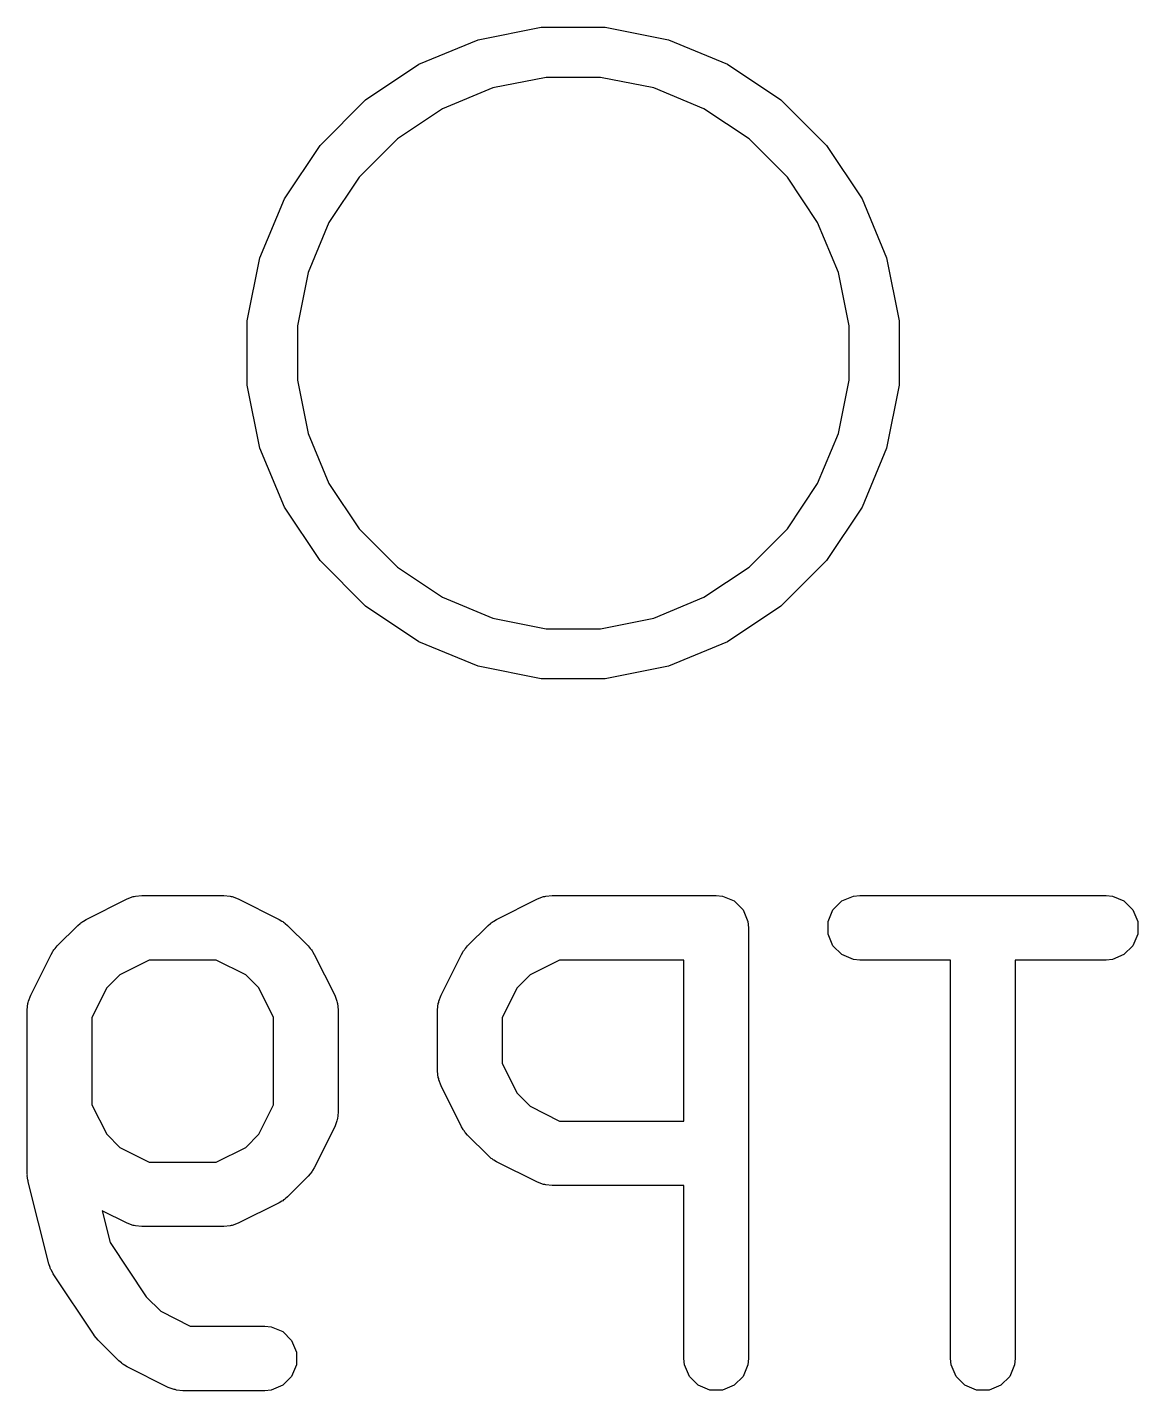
# Model space of a CAD drawing. Header units: inches. Extents: x 4.73 to 7.1, y -3.87 to -2.68.
# Drawn here: x 6.0901 to 6.1916, y -3.4249 to -3.3002 of the extents above; entities that cross this region are included whole.
import ezdxf

# ---------------------------------------------------------------- set-up
doc = ezdxf.new("R2010")
doc.units = ezdxf.units.IN
doc.header["$MEASUREMENT"] = 0
doc.layers.add('BLACK', color=250, linetype='CONTINUOUS')

msp = doc.modelspace()

# ---------------------------------------------------------------- linework, layer by layer
at = {"layer": 'BLACK', "linetype": 'CONTINUOUS'}
for p, q in [((6.13131, -3.30137), (6.13707, -3.30022)), ((6.13707, -3.30022), (6.14293, -3.30022)), ((6.14293, -3.30022), (6.14869, -3.30137)), ((6.1259, -3.30361), (6.13131, -3.30137)), ((6.14869, -3.30137), (6.1541, -3.30361)), ((6.12102, -3.30687), (6.1259, -3.30361)), ((6.1541, -3.30361), (6.15898, -3.30687)), ((6.13752, -3.3048), (6.13265, -3.30577)), ((6.14248, -3.3048), (6.13752, -3.3048)), ((6.14735, -3.30577), (6.14248, -3.3048)), ((6.13265, -3.30577), (6.12806, -3.30767)), ((6.15194, -3.30767), (6.14735, -3.30577)), ((6.11687, -3.31102), (6.12102, -3.30687)), ((6.12806, -3.30767), (6.12394, -3.31043)), ((6.15606, -3.31043), (6.15194, -3.30767)), ((6.15898, -3.30687), (6.16313, -3.31102)), ((6.11361, -3.3159), (6.11687, -3.31102)), ((6.12394, -3.31043), (6.12043, -3.31394)), ((6.15957, -3.31394), (6.15606, -3.31043)), ((6.16313, -3.31102), (6.16639, -3.3159)), ((6.12043, -3.31394), (6.11767, -3.31806)), ((6.16233, -3.31806), (6.15957, -3.31394)), ((6.11137, -3.32131), (6.11361, -3.3159)), ((6.16639, -3.3159), (6.16863, -3.32131)), ((6.11767, -3.31806), (6.11577, -3.32265)), ((6.16423, -3.32265), (6.16233, -3.31806)), ((6.11022, -3.32707), (6.11137, -3.32131)), ((6.16863, -3.32131), (6.16978, -3.32707)), ((6.11577, -3.32265), (6.1148, -3.32752)), ((6.1652, -3.32752), (6.16423, -3.32265)), ((6.11022, -3.32752), (6.11022, -3.32707)), ((6.11022, -3.33293), (6.11022, -3.32752)), ((6.1148, -3.32752), (6.1148, -3.33248)), ((6.1652, -3.33248), (6.1652, -3.32752)), ((6.16978, -3.32707), (6.16978, -3.33293)), ((6.1148, -3.33248), (6.11577, -3.33735)), ((6.16423, -3.33735), (6.1652, -3.33248)), ((6.11137, -3.33869), (6.11022, -3.33293)), ((6.16978, -3.33293), (6.16863, -3.33869)), ((6.11577, -3.33735), (6.11767, -3.34194)), ((6.16233, -3.34194), (6.16423, -3.33735)), ((6.11361, -3.3441), (6.11137, -3.33869)), ((6.16863, -3.33869), (6.16639, -3.3441)), ((6.11767, -3.34194), (6.12043, -3.34606)), ((6.15957, -3.34606), (6.16233, -3.34194)), ((6.11687, -3.34898), (6.11361, -3.3441)), ((6.16639, -3.3441), (6.16313, -3.34898)), ((6.12043, -3.34606), (6.12394, -3.34957)), ((6.15606, -3.34957), (6.15957, -3.34606)), ((6.12102, -3.35313), (6.11687, -3.34898)), ((6.12394, -3.34957), (6.12806, -3.35233)), ((6.15194, -3.35233), (6.15606, -3.34957)), ((6.16313, -3.34898), (6.15898, -3.35313)), ((6.12806, -3.35233), (6.13265, -3.35423)), ((6.14735, -3.35423), (6.15194, -3.35233)), ((6.1259, -3.35639), (6.12102, -3.35313)), ((6.15898, -3.35313), (6.1541, -3.35639)), ((6.13265, -3.35423), (6.13752, -3.3552)), ((6.13752, -3.3552), (6.14248, -3.3552)), ((6.14248, -3.3552), (6.14735, -3.35423)), ((6.13131, -3.35863), (6.1259, -3.35639)), ((6.1541, -3.35639), (6.14869, -3.35863)), ((6.13707, -3.35978), (6.13131, -3.35863)), ((6.14869, -3.35863), (6.14293, -3.35978)), ((6.14293, -3.35978), (6.13707, -3.35978)), ((6.0955, -3.38177), (6.09925, -3.3799)), ((6.09925, -3.3799), (6.09979, -3.37969)), ((6.09979, -3.37969), (6.09989, -3.37968)), ((6.09989, -3.37968), (6.09999, -3.37964)), ((6.09999, -3.37964), (6.10057, -3.37958)), ((6.10057, -3.37958), (6.10807, -3.37958)), ((6.10807, -3.37958), (6.10864, -3.37964)), ((6.10864, -3.37964), (6.10874, -3.37968)), ((6.10874, -3.37968), (6.10885, -3.37969)), ((6.10885, -3.37969), (6.10939, -3.3799)), ((6.10939, -3.3799), (6.11314, -3.38177)), ((6.13299, -3.38177), (6.13674, -3.3799)), ((6.13674, -3.3799), (6.13728, -3.37969)), ((6.13728, -3.37969), (6.13739, -3.37968)), ((6.13739, -3.37968), (6.13749, -3.37964)), ((6.13749, -3.37964), (6.13806, -3.37958)), ((6.13806, -3.37958), (6.15306, -3.37958)), ((6.15306, -3.37958), (6.15364, -3.37964)), ((6.15364, -3.37964), (6.1547, -3.38008)), ((6.1547, -3.38008), (6.15552, -3.3809)), ((6.16373, -3.3809), (6.16454, -3.38008)), ((6.16454, -3.38008), (6.16561, -3.37964)), ((6.16561, -3.37964), (6.16618, -3.37958)), ((6.16618, -3.37958), (6.18868, -3.37958)), ((6.18868, -3.37958), (6.18926, -3.37964)), ((6.18926, -3.37964), (6.19032, -3.38008)), ((6.19032, -3.38008), (6.19114, -3.3809)), ((6.15552, -3.3809), (6.15596, -3.38196)), ((6.16329, -3.38196), (6.16373, -3.3809)), ((6.19114, -3.3809), (6.19158, -3.38196)), ((6.09286, -3.3842), (6.09473, -3.38232)), ((6.09473, -3.38232), (6.09496, -3.38214)), ((6.09496, -3.38214), (6.09501, -3.38208)), ((6.09501, -3.38208), (6.0951, -3.38202)), ((6.0951, -3.38202), (6.09518, -3.38196)), ((6.09518, -3.38196), (6.09525, -3.38193)), ((6.09525, -3.38193), (6.0955, -3.38177)), ((6.11314, -3.38177), (6.11338, -3.38193)), ((6.11338, -3.38193), (6.11346, -3.38196)), ((6.11346, -3.38196), (6.11354, -3.38202)), ((6.11354, -3.38202), (6.11363, -3.38208)), ((6.11363, -3.38208), (6.11368, -3.38214)), ((6.11368, -3.38214), (6.1139, -3.38232)), ((6.1139, -3.38232), (6.11578, -3.3842)), ((6.13035, -3.3842), (6.13223, -3.38232)), ((6.13223, -3.38232), (6.13245, -3.38214)), ((6.13245, -3.38214), (6.1325, -3.38208)), ((6.1325, -3.38208), (6.13259, -3.38202)), ((6.13259, -3.38202), (6.13267, -3.38196)), ((6.13267, -3.38196), (6.13274, -3.38193)), ((6.13274, -3.38193), (6.13299, -3.38177)), ((6.15596, -3.38196), (6.15601, -3.38254)), ((6.15601, -3.38254), (6.15601, -3.42191)), ((6.16329, -3.38311), (6.16329, -3.38196)), ((6.19158, -3.38196), (6.19158, -3.38311)), ((6.16373, -3.38418), (6.16329, -3.38311)), ((6.19158, -3.38311), (6.19114, -3.38418)), ((6.09043, -3.38871), (6.0923, -3.38497)), ((6.0923, -3.38497), (6.09246, -3.38472)), ((6.09246, -3.38472), (6.09249, -3.38465)), ((6.09249, -3.38465), (6.09255, -3.38456)), ((6.09255, -3.38456), (6.09261, -3.38448)), ((6.09261, -3.38448), (6.09267, -3.38442)), ((6.09267, -3.38442), (6.09286, -3.3842)), ((6.11578, -3.3842), (6.11596, -3.38442)), ((6.11596, -3.38442), (6.11602, -3.38448)), ((6.11602, -3.38448), (6.11608, -3.38456)), ((6.11608, -3.38456), (6.11615, -3.38465)), ((6.11615, -3.38465), (6.11618, -3.38472)), ((6.11618, -3.38472), (6.11633, -3.38497)), ((6.11633, -3.38497), (6.11821, -3.38871)), ((6.12792, -3.38871), (6.1298, -3.38497)), ((6.1298, -3.38497), (6.12995, -3.38472)), ((6.12995, -3.38472), (6.12998, -3.38465)), ((6.12998, -3.38465), (6.13005, -3.38456)), ((6.13005, -3.38456), (6.13011, -3.38448)), ((6.13011, -3.38448), (6.13016, -3.38442)), ((6.13016, -3.38442), (6.13035, -3.3842)), ((6.16454, -3.38499), (6.16373, -3.38418)), ((6.16561, -3.38543), (6.16454, -3.38499)), ((6.19032, -3.38499), (6.18926, -3.38543)), ((6.19114, -3.38418), (6.19032, -3.38499)), ((6.10126, -3.38549), (6.09857, -3.38684)), ((6.10737, -3.38549), (6.10126, -3.38549)), ((6.11007, -3.38684), (6.10737, -3.38549)), ((6.13876, -3.38549), (6.13606, -3.38684)), ((6.15011, -3.38549), (6.13876, -3.38549)), ((6.15011, -3.40021), (6.15011, -3.38549)), ((6.16618, -3.38549), (6.16561, -3.38543)), ((6.17448, -3.38549), (6.16618, -3.38549)), ((6.17448, -3.42191), (6.17448, -3.38549)), ((6.18868, -3.38549), (6.18039, -3.38549)), ((6.18039, -3.38549), (6.18039, -3.42191)), ((6.18926, -3.38543), (6.18868, -3.38549)), ((6.09857, -3.38684), (6.09737, -3.38803)), ((6.11126, -3.38803), (6.11007, -3.38684)), ((6.13606, -3.38684), (6.13487, -3.38803)), ((6.09022, -3.38926), (6.09043, -3.38871)), ((6.09737, -3.38803), (6.09602, -3.39073)), ((6.11261, -3.39073), (6.11126, -3.38803)), ((6.11821, -3.38871), (6.11841, -3.38926)), ((6.12772, -3.38926), (6.12792, -3.38871)), ((6.13487, -3.38803), (6.13352, -3.39073)), ((6.09012, -3.39004), (6.09017, -3.38946)), ((6.09012, -3.40503), (6.09012, -3.39004)), ((6.09017, -3.38946), (6.09021, -3.38936)), ((6.09021, -3.38936), (6.09022, -3.38926)), ((6.11841, -3.38926), (6.11842, -3.38936)), ((6.11842, -3.38936), (6.11846, -3.38946)), ((6.11846, -3.38946), (6.11852, -3.39004)), ((6.11852, -3.39004), (6.11852, -3.39941)), ((6.12761, -3.39004), (6.12767, -3.38946)), ((6.12761, -3.39566), (6.12761, -3.39004)), ((6.12767, -3.38946), (6.12771, -3.38936)), ((6.12771, -3.38936), (6.12772, -3.38926)), ((6.09602, -3.39073), (6.09602, -3.39871)), ((6.11261, -3.39871), (6.11261, -3.39073)), ((6.13352, -3.39073), (6.13352, -3.39496)), ((6.13352, -3.39496), (6.13487, -3.39766)), ((6.12767, -3.39624), (6.12761, -3.39566)), ((6.12771, -3.39633), (6.12767, -3.39624)), ((6.12772, -3.39644), (6.12771, -3.39633)), ((6.12792, -3.39698), (6.12772, -3.39644)), ((6.1298, -3.40073), (6.12792, -3.39698)), ((6.09602, -3.39871), (6.09737, -3.40141)), ((6.11126, -3.40141), (6.11261, -3.39871)), ((6.13487, -3.39766), (6.13606, -3.39886)), ((6.11846, -3.39999), (6.11842, -3.40008)), ((6.11852, -3.39941), (6.11846, -3.39999)), ((6.13606, -3.39886), (6.13876, -3.40021)), ((6.11821, -3.40073), (6.11633, -3.40448)), ((6.11841, -3.40019), (6.11821, -3.40073)), ((6.11842, -3.40008), (6.11841, -3.40019)), ((6.12995, -3.40098), (6.1298, -3.40073)), ((6.12998, -3.40105), (6.12995, -3.40098)), ((6.13005, -3.40113), (6.12998, -3.40105)), ((6.13011, -3.40122), (6.13005, -3.40113)), ((6.13016, -3.40127), (6.13011, -3.40122)), ((6.13035, -3.4015), (6.13016, -3.40127)), ((6.13876, -3.40021), (6.15011, -3.40021)), ((6.09737, -3.40141), (6.09857, -3.40261)), ((6.11007, -3.40261), (6.11126, -3.40141)), ((6.13223, -3.40337), (6.13035, -3.4015)), ((6.09857, -3.40261), (6.10126, -3.40396)), ((6.10737, -3.40396), (6.11007, -3.40261)), ((6.13245, -3.40356), (6.13223, -3.40337)), ((6.1325, -3.40362), (6.13245, -3.40356)), ((6.13259, -3.40367), (6.1325, -3.40362)), ((6.13267, -3.40374), (6.13259, -3.40367)), ((6.13274, -3.40377), (6.13267, -3.40374)), ((6.13299, -3.40392), (6.13274, -3.40377)), ((6.09013, -3.40513), (6.09012, -3.40503)), ((6.10126, -3.40396), (6.10737, -3.40396)), ((6.11596, -3.40502), (6.11578, -3.40525)), ((6.11602, -3.40497), (6.11596, -3.40502)), ((6.11608, -3.40488), (6.11602, -3.40497)), ((6.11615, -3.4048), (6.11608, -3.40488)), ((6.11618, -3.40473), (6.11615, -3.4048)), ((6.11633, -3.40448), (6.11618, -3.40473)), ((6.13674, -3.4058), (6.13299, -3.40392)), ((6.09012, -3.40518), (6.09013, -3.40513)), ((6.09015, -3.40539), (6.09012, -3.40518)), ((6.09017, -3.40561), (6.09015, -3.40539)), ((6.09019, -3.40565), (6.09017, -3.40561)), ((6.0902, -3.40575), (6.09019, -3.40565)), ((6.09208, -3.41325), (6.0902, -3.40575)), ((6.11578, -3.40525), (6.1139, -3.40712)), ((6.13728, -3.40601), (6.13674, -3.4058)), ((6.13739, -3.40601), (6.13728, -3.40601)), ((6.13749, -3.40605), (6.13739, -3.40601)), ((6.13806, -3.40611), (6.13749, -3.40605)), ((6.15011, -3.40611), (6.13806, -3.40611)), ((6.15011, -3.42191), (6.15011, -3.40611)), ((6.11338, -3.40752), (6.11314, -3.40767)), ((6.11346, -3.40749), (6.11338, -3.40752)), ((6.11354, -3.40742), (6.11346, -3.40749)), ((6.11363, -3.40737), (6.11354, -3.40742)), ((6.11368, -3.40731), (6.11363, -3.40737)), ((6.1139, -3.40712), (6.11368, -3.40731)), ((6.09925, -3.40955), (6.09695, -3.4084)), ((6.09695, -3.4084), (6.09768, -3.41132)), ((6.11314, -3.40767), (6.10939, -3.40955)), ((6.09979, -3.40976), (6.09925, -3.40955)), ((6.09989, -3.40976), (6.09979, -3.40976)), ((6.09999, -3.4098), (6.09989, -3.40976)), ((6.10057, -3.40986), (6.09999, -3.4098)), ((6.10807, -3.40986), (6.10057, -3.40986)), ((6.10864, -3.4098), (6.10807, -3.40986)), ((6.10874, -3.40976), (6.10864, -3.4098)), ((6.10885, -3.40976), (6.10874, -3.40976)), ((6.10939, -3.40955), (6.10885, -3.40976)), ((6.09768, -3.41132), (6.10099, -3.41628)), ((6.0922, -3.41359), (6.09208, -3.41325)), ((6.09221, -3.41366), (6.0922, -3.41359)), ((6.09225, -3.41372), (6.09221, -3.41366)), ((6.09227, -3.41379), (6.09225, -3.41372)), ((6.09232, -3.41385), (6.09227, -3.41379)), ((6.09249, -3.41417), (6.09232, -3.41385)), ((6.09624, -3.41979), (6.09249, -3.41417)), ((6.10099, -3.41628), (6.10232, -3.4176)), ((6.10232, -3.4176), (6.10501, -3.41895)), ((6.09624, -3.4198), (6.09624, -3.41979)), ((6.09642, -3.42002), (6.09624, -3.4198)), ((6.09624, -3.4198), (6.09624, -3.4198)), ((6.0966, -3.42024), (6.09642, -3.42002)), ((6.10501, -3.41895), (6.11182, -3.41895)), ((6.11182, -3.41895), (6.11239, -3.41901)), ((6.11239, -3.41901), (6.11346, -3.41945)), ((6.11346, -3.41945), (6.11427, -3.42027)), ((6.09848, -3.42212), (6.0966, -3.42024)), ((6.0966, -3.42024), (6.0966, -3.42024)), ((6.0966, -3.42024), (6.0966, -3.42024)), ((6.11427, -3.42027), (6.11471, -3.42133)), ((6.09871, -3.42231), (6.09848, -3.42212)), ((6.09876, -3.42236), (6.09871, -3.42231)), ((6.09885, -3.42242), (6.09876, -3.42236)), ((6.09893, -3.42249), (6.09885, -3.42242)), ((6.099, -3.42252), (6.09893, -3.42249)), ((6.11471, -3.42248), (6.11427, -3.42355)), ((6.11471, -3.42133), (6.11471, -3.42248)), ((6.15016, -3.42248), (6.15011, -3.42191)), ((6.15061, -3.42355), (6.15016, -3.42248)), ((6.15596, -3.42248), (6.15552, -3.42355)), ((6.15601, -3.42191), (6.15596, -3.42248)), ((6.17454, -3.42248), (6.17448, -3.42191)), ((6.17498, -3.42355), (6.17454, -3.42248)), ((6.18033, -3.42248), (6.17989, -3.42355)), ((6.18039, -3.42191), (6.18033, -3.42248)), ((6.09925, -3.42267), (6.099, -3.42252)), ((6.103, -3.42455), (6.09925, -3.42267)), ((6.11427, -3.42355), (6.11346, -3.42436)), ((6.15142, -3.42436), (6.15061, -3.42355)), ((6.15552, -3.42355), (6.1547, -3.42436)), ((6.17579, -3.42436), (6.17498, -3.42355)), ((6.17989, -3.42355), (6.17907, -3.42436)), ((6.10354, -3.42475), (6.103, -3.42455)), ((6.10364, -3.42476), (6.10354, -3.42475)), ((6.10374, -3.4248), (6.10364, -3.42476)), ((6.10432, -3.42486), (6.10374, -3.4248)), ((6.11182, -3.42486), (6.10432, -3.42486)), ((6.11239, -3.4248), (6.11182, -3.42486)), ((6.11346, -3.42436), (6.11239, -3.4248)), ((6.15248, -3.4248), (6.15142, -3.42436)), ((6.15364, -3.4248), (6.15248, -3.4248)), ((6.1547, -3.42436), (6.15364, -3.4248)), ((6.17686, -3.4248), (6.17579, -3.42436)), ((6.17801, -3.4248), (6.17686, -3.4248)), ((6.17907, -3.42436), (6.17801, -3.4248))]:
    msp.add_line(p, q, dxfattribs=at)

doc.saveas('drawing.dxf')
